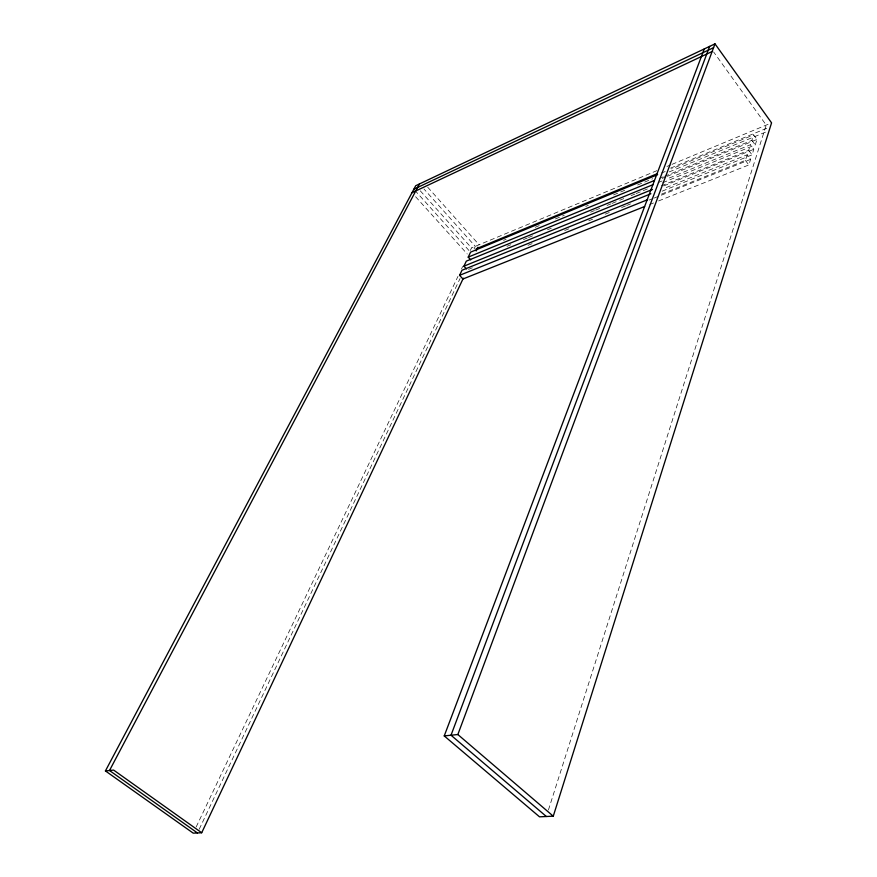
<?xml version="1.0" encoding="UTF-8"?>
<svg xmlns="http://www.w3.org/2000/svg" width="877" height="877" viewBox="0 0 877 877"><rect width="100%" height="100%" fill="white"/><g stroke="black" fill="none" stroke-linecap="round" stroke-linejoin="round"><path stroke-width="0.66" stroke-dasharray="4.38 3.29" d="M548.432 809.975L766.224 125.082L713.604 51.94M658.594 200.943L748.805 164.964L750.613 159.34L747.226 154.747L663.56 188.621M662.179 191.153L752.038 154.867L753.825 149.32L750.471 144.738L667.123 178.886M662.782 182.679L755.24 144.913L757.004 139.432L753.672 134.861L671.53 168.899M661.565 194.091L745.406 160.37L747.226 154.747M661.346 185.825L748.673 150.285L750.471 144.738M664.514 176.31L751.896 140.342L753.672 134.861M199.211 829.236L460.052 278.524M474.117 248.816L475.29 246.338L423.953 188.983M196.174 826.967L457.98 276.376M461.51 268.954L462.694 266.476M470.335 250.394L471.519 247.917L656.851 170.675M666.937 166.466L670.719 164.887M671.979 164.361L771.574 122.857M670.598 168.132L769.096 127.264M661.411 173.087L665.204 171.519M503.562 240.353L506.095 239.311M535.178 227.296L540.232 225.203M555.415 218.943L564.262 215.282M585.759 206.402L588.292 205.361M613.582 194.902L626.222 189.684M637.612 184.981L652.784 178.711M669.217 171.925L767.857 131.166M659.449 178.404L663.253 176.836M662.201 178.404L665.994 176.836M667.254 176.321L757.004 139.432M658.276 182.504L662.069 180.958M506.994 246.316L510.787 244.76M523.459 239.585L527.252 238.04M528.524 237.514L534.849 234.926M547.522 229.752L551.315 228.206M590.583 212.168L594.387 210.612M595.647 210.096L601.984 207.509M607.048 205.437L610.852 203.892M612.113 203.376L618.449 200.789M619.721 200.263L626.046 197.676M631.111 195.615L634.915 194.058M636.187 193.543L647.577 188.884M663.746 185.924L753.825 149.32M468.526 269.338L472.319 267.803M528.009 245.319L533.073 243.28M564.711 230.498L569.776 228.458M588.763 220.796L592.567 219.261M605.218 214.152L610.282 212.102M621.672 207.509L625.476 205.974M626.737 205.459L630.53 203.924M649.177 200.077L652.981 198.542M654.253 198.038L750.613 159.34M649.704 204.494L653.518 202.971M415.61 196.744L467.244 253.979M414.755 190.232L468.932 250.438M420.28 190.835L471.519 247.917M427.724 187.218L479.094 244.76M745.406 160.37L748.805 164.964M748.673 150.285L752.038 154.867M751.896 140.342L755.24 144.913"/><path stroke-width="1.32" d="M704.275 48.926L444.244 735.924L539.519 816.827L553.266 816.18L771.574 122.857L714.985 43.85L415.698 185.738L105.426 770.927L193.236 833.15L201.699 832.755L463.33 278.184M444.244 735.924L457.849 734.52L714.985 43.85M709.614 46.393L451.019 735.222L546.36 816.498M476.167 250.954L477.921 247.237M644.617 206.523L462.935 278.996L459.581 275.323L461.993 270.237L650.887 193.762M466.421 268.932L463.922 266.18L466.312 261.138L653.222 184.576M470.697 259.888L468.219 257.136L470.587 252.148L657.629 174.655M419.447 183.962L109.504 770.499L197.457 832.953M413.856 189.224L713.571 47.665M411.993 192.732L712.146 51.491M476.156 248.827L656.709 173.898M468.219 257.136L654.385 180.487M463.922 266.18L652.488 189.432M459.581 275.323L647.588 199.704M105.426 770.927L113.626 770.083L201.699 832.755M457.849 734.52L553.266 816.18"/></g></svg>
